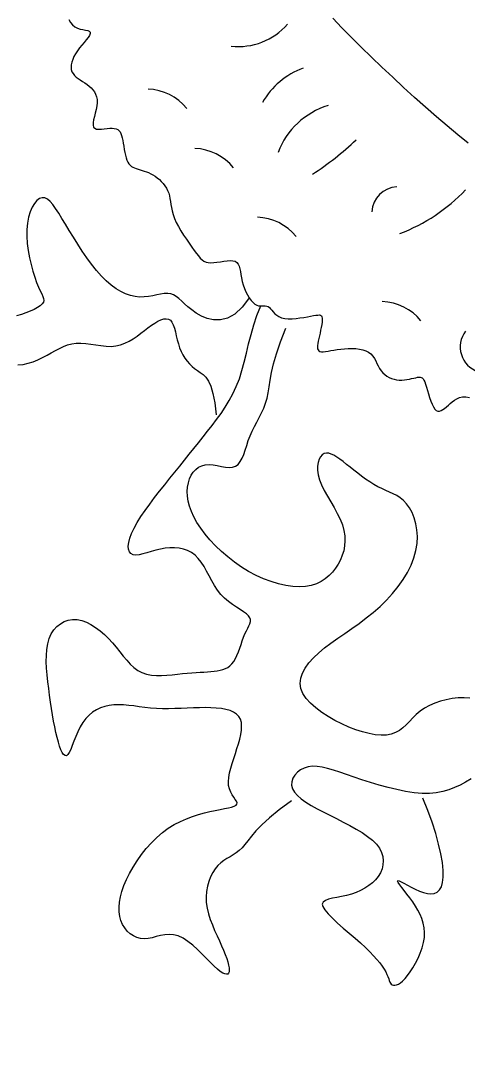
# Model space of a CAD drawing. Extents: x 2475 to 5335, y 627 to 2827.
# Drawn here: x 3400.5 to 3507.6, y 1701.1 to 1951.9 of the extents above; entities that cross this region are included whole.
import ezdxf

# ---------------------------------------------------------------- set-up
doc = ezdxf.new("R2010")
doc.units = 0
doc.header["$MEASUREMENT"] = 0
doc.layers.add('3', color=3, linetype='CONTINUOUS')
doc.layers.add('7', color=7, linetype='CONTINUOUS')

msp = doc.modelspace()

# ---------------------------------------------------------------- linework, layer by layer
at = {"layer": '3'}
for points in [[(3411.99, 1952.23), (3412.36, 1951.5), (3412.83, 1950.91), (3413.4, 1950.46), (3414.04, 1950.15), (3414.71, 1949.93), (3415.38, 1949.78), (3415.99, 1949.66), (3416.5, 1949.54), (3416.88, 1949.38), (3417.09, 1949.15), (3417.09, 1948.82), (3416.91, 1948.4), (3416.59, 1947.9), (3416.15, 1947.34), (3415.64, 1946.73), (3415.1, 1946.08), (3414.55, 1945.4), (3414.03, 1944.71), (3413.58, 1944.01), (3413.21, 1943.33), (3412.91, 1942.65), (3412.69, 1942), (3412.56, 1941.37), (3412.52, 1940.78), (3412.58, 1940.22), (3412.74, 1939.71), (3412.99, 1939.25), (3413.34, 1938.83), (3413.76, 1938.44), (3414.23, 1938.08), (3414.74, 1937.73), (3415.28, 1937.38), (3415.82, 1937.02), (3416.35, 1936.65), (3416.86, 1936.26), (3417.32, 1935.83), (3417.75, 1935.37), (3418.11, 1934.86), (3418.4, 1934.31), (3418.62, 1933.7), (3418.74, 1933.03), (3418.76, 1932.3), (3418.67, 1931.51), (3418.51, 1930.68), (3418.31, 1929.83), (3418.1, 1929.01), (3417.92, 1928.23), (3417.81, 1927.53), (3417.8, 1926.93), (3417.92, 1926.47), (3418.21, 1926.17), (3418.64, 1926), (3419.18, 1925.94), (3419.8, 1925.95), (3420.46, 1926.02), (3421.13, 1926.1), (3421.78, 1926.17), (3422.37, 1926.2), (3422.88, 1926.16), (3423.32, 1926.06), (3423.69, 1925.88), (3423.99, 1925.63), (3424.25, 1925.31), (3424.46, 1924.91), (3424.63, 1924.43), (3424.78, 1923.88), (3424.91, 1923.26), (3425.03, 1922.58), (3425.15, 1921.86), (3425.27, 1921.13), (3425.39, 1920.41), (3425.53, 1919.72), (3425.7, 1919.08), (3425.89, 1918.52), (3426.12, 1918.04), (3426.38, 1917.65), (3426.67, 1917.33), (3426.99, 1917.07), (3427.34, 1916.86), (3427.73, 1916.68), (3428.14, 1916.53), (3428.58, 1916.39), (3429.04, 1916.25), (3429.53, 1916.1), (3430.03, 1915.94), (3430.55, 1915.76), (3431.07, 1915.56), (3431.6, 1915.32), (3432.13, 1915.04), (3432.65, 1914.72), (3433.17, 1914.35), (3433.67, 1913.93), (3434.14, 1913.46), (3434.59, 1912.96), (3434.99, 1912.43), (3435.35, 1911.86), (3435.65, 1911.26), (3435.9, 1910.65), (3436.07, 1910.01), (3436.2, 1909.36), (3436.31, 1908.67), (3436.42, 1907.95), (3436.54, 1907.2), (3436.72, 1906.39), (3436.96, 1905.54), (3437.29, 1904.63), (3437.72, 1903.67), (3438.25, 1902.67), (3438.84, 1901.64), (3439.47, 1900.62), (3440.13, 1899.62), (3440.79, 1898.66), (3441.42, 1897.76), (3442.01, 1896.95), (3442.53, 1896.24), (3443.01, 1895.63), (3443.46, 1895.12), (3443.9, 1894.71), (3444.35, 1894.39), (3444.84, 1894.17), (3445.38, 1894.03), (3445.99, 1893.99), (3446.7, 1894.03), (3447.47, 1894.13), (3448.27, 1894.25), (3449.09, 1894.38), (3449.88, 1894.49), (3450.62, 1894.54), (3451.28, 1894.5), (3451.83, 1894.36), (3452.25, 1894.09), (3452.56, 1893.69), (3452.78, 1893.18), (3452.94, 1892.58), (3453.07, 1891.9), (3453.18, 1891.16), (3453.32, 1890.37), (3453.5, 1889.55), (3453.74, 1888.71), (3454.04, 1887.88), (3454.39, 1887.06), (3454.78, 1886.3), (3455.2, 1885.6), (3455.65, 1884.98), (3456.1, 1884.47), (3456.55, 1884.09), (3457, 1883.84), (3457.44, 1883.72), (3457.86, 1883.67), (3458.27, 1883.67), (3458.66, 1883.69), (3459.03, 1883.7), (3459.38, 1883.66), (3459.7, 1883.53), (3460.01, 1883.31), (3460.3, 1883), (3460.61, 1882.63), (3460.94, 1882.23), (3461.33, 1881.82), (3461.78, 1881.44), (3462.31, 1881.11), (3462.95, 1880.85), (3463.7, 1880.69), (3464.54, 1880.62), (3465.45, 1880.62), (3466.39, 1880.69), (3467.33, 1880.79), (3468.25, 1880.93), (3469.11, 1881.07), (3469.89, 1881.22), (3470.57, 1881.35), (3471.14, 1881.45), (3471.6, 1881.5), (3471.98, 1881.51), (3472.27, 1881.45), (3472.47, 1881.31), (3472.61, 1881.08), (3472.67, 1880.76), (3472.68, 1880.32), (3472.63, 1879.8), (3472.55, 1879.2), (3472.43, 1878.55), (3472.29, 1877.87), (3472.14, 1877.18), (3471.99, 1876.5), (3471.84, 1875.85), (3471.71, 1875.25), (3471.61, 1874.71), (3471.55, 1874.23), (3471.53, 1873.8), (3471.57, 1873.45), (3471.67, 1873.16), (3471.85, 1872.94), (3472.12, 1872.8), (3472.48, 1872.73), (3472.93, 1872.73), (3473.46, 1872.78), (3474.06, 1872.87), (3474.74, 1872.98), (3475.48, 1873.11), (3476.27, 1873.24), (3477.12, 1873.35), (3478.01, 1873.44), (3478.92, 1873.5), (3479.83, 1873.51), (3480.73, 1873.47), (3481.6, 1873.37), (3482.41, 1873.2), (3483.15, 1872.95), (3483.79, 1872.61), (3484.33, 1872.19), (3484.77, 1871.68), (3485.15, 1871.13), (3485.48, 1870.53), (3485.78, 1869.92), (3486.08, 1869.31), (3486.4, 1868.72), (3486.75, 1868.17), (3487.17, 1867.68), (3487.63, 1867.25), (3488.14, 1866.88), (3488.69, 1866.57), (3489.27, 1866.33), (3489.87, 1866.14), (3490.48, 1866.01), (3491.11, 1865.95), (3491.73, 1865.94), (3492.35, 1865.99), (3492.95, 1866.07), (3493.53, 1866.17), (3494.08, 1866.29), (3494.59, 1866.41), (3495.05, 1866.51), (3495.46, 1866.6), (3495.82, 1866.65), (3496.12, 1866.65), (3496.38, 1866.59), (3496.61, 1866.46), (3496.82, 1866.24), (3497.01, 1865.92), (3497.21, 1865.49), (3497.41, 1864.93), (3497.63, 1864.24), (3497.86, 1863.46), (3498.11, 1862.62), (3498.38, 1861.76), (3498.67, 1860.93), (3498.97, 1860.17), (3499.29, 1859.51), (3499.63, 1859.01), (3499.99, 1858.68), (3500.36, 1858.53), (3500.75, 1858.52), (3501.15, 1858.64), (3501.56, 1858.86), (3501.99, 1859.16), (3502.43, 1859.53), (3502.87, 1859.93), (3503.33, 1860.36), (3503.81, 1860.77), (3504.33, 1861.15), (3504.9, 1861.48), (3505.53, 1861.74), (3506.25, 1861.89), (3507.05, 1861.91), (3507.97, 1861.79)], [(3507.62, 1922.6), (3505.11, 1924.62), (3502.58, 1926.73), (3500, 1928.93), (3497.4, 1931.22), (3494.77, 1933.57), (3492.15, 1935.95), (3489.54, 1938.37), (3486.98, 1940.79), (3484.46, 1943.2), (3482.01, 1945.58), (3479.65, 1947.91), (3477.38, 1950.23), (3475.21, 1952.55)], [(3455.28, 1885.7), (3453.51, 1883.35), (3451.73, 1881.74), (3449.98, 1880.77), (3448.28, 1880.34), (3446.65, 1880.35), (3445.13, 1880.69), (3443.73, 1881.26), (3442.5, 1881.97), (3441.43, 1882.71), (3440.52, 1883.45), (3439.72, 1884.17), (3439.02, 1884.84), (3438.36, 1885.45), (3437.73, 1885.96), (3437.09, 1886.35), (3436.41, 1886.59), (3435.67, 1886.68), (3434.85, 1886.64), (3433.98, 1886.51), (3433.05, 1886.33), (3432.08, 1886.13), (3431.06, 1885.95), (3430.01, 1885.83), (3428.94, 1885.81), (3427.84, 1885.92), (3426.72, 1886.17), (3425.59, 1886.57), (3424.44, 1887.11), (3423.29, 1887.8), (3422.12, 1888.65), (3420.95, 1889.66), (3419.78, 1890.83), (3418.61, 1892.16), (3417.45, 1893.63), (3416.31, 1895.19), (3415.19, 1896.81), (3414.11, 1898.46), (3413.08, 1900.1), (3412.1, 1901.69), (3411.19, 1903.21), (3410.34, 1904.61), (3409.56, 1905.88), (3408.83, 1906.99), (3408.15, 1907.93), (3407.49, 1908.68), (3406.86, 1909.21), (3406.23, 1909.51), (3405.61, 1909.56), (3404.98, 1909.35), (3404.36, 1908.88), (3403.77, 1908.18), (3403.22, 1907.28), (3402.75, 1906.18), (3402.36, 1904.92), (3402.08, 1903.51), (3401.92, 1901.98), (3401.91, 1900.35), (3402.02, 1898.65), (3402.24, 1896.92), (3402.55, 1895.21), (3402.93, 1893.55), (3403.35, 1891.98), (3403.81, 1890.54), (3404.27, 1889.27), (3404.72, 1888.2), (3405.14, 1887.31), (3405.5, 1886.57), (3405.77, 1885.95), (3405.95, 1885.43), (3405.99, 1884.97), (3405.89, 1884.55), (3405.61, 1884.14), (3405.14, 1883.71), (3404.49, 1883.28), (3403.69, 1882.84), (3402.76, 1882.41), (3401.73, 1882.01), (3400.62, 1881.63), (3399.45, 1881.3)], [(3465.32, 1765.28), (3462.39, 1763.14), (3460.05, 1761.24), (3458.22, 1759.57), (3456.81, 1758.1), (3455.72, 1756.82), (3454.87, 1755.73), (3454.16, 1754.8), (3453.49, 1754.02), (3452.8, 1753.37), (3452.08, 1752.82), (3451.34, 1752.34), (3450.59, 1751.9), (3449.84, 1751.45), (3449.1, 1750.97), (3448.38, 1750.43), (3447.69, 1749.78), (3447.04, 1749), (3446.45, 1748.1), (3445.93, 1747.1), (3445.5, 1746), (3445.16, 1744.82), (3444.94, 1743.58), (3444.85, 1742.29), (3444.9, 1740.97), (3445.1, 1739.62), (3445.43, 1738.27), (3445.86, 1736.91), (3446.36, 1735.58), (3446.91, 1734.26), (3447.49, 1732.99), (3448.05, 1731.76), (3448.58, 1730.6), (3449.05, 1729.51), (3449.46, 1728.49), (3449.79, 1727.57), (3450.06, 1726.72), (3450.25, 1725.98), (3450.37, 1725.33), (3450.41, 1724.79), (3450.37, 1724.36), (3450.24, 1724.04), (3450.03, 1723.84), (3449.73, 1723.78), (3449.33, 1723.85), (3448.85, 1724.07), (3448.26, 1724.45), (3447.58, 1724.99), (3446.79, 1725.69), (3445.91, 1726.57), (3444.93, 1727.56), (3443.89, 1728.62), (3442.79, 1729.69), (3441.65, 1730.72), (3440.5, 1731.64), (3439.34, 1732.4), (3438.2, 1732.94), (3437.08, 1733.23), (3436, 1733.31), (3434.94, 1733.22), (3433.92, 1733.02), (3432.91, 1732.78), (3431.94, 1732.53), (3430.98, 1732.35), (3430.05, 1732.27), (3429.14, 1732.35), (3428.27, 1732.59), (3427.44, 1732.97), (3426.68, 1733.48), (3425.98, 1734.12), (3425.37, 1734.86), (3424.87, 1735.7), (3424.47, 1736.62), (3424.2, 1737.62), (3424.05, 1738.69), (3424.03, 1739.82), (3424.14, 1741.02), (3424.37, 1742.29), (3424.72, 1743.61), (3425.2, 1745), (3425.81, 1746.43), (3426.54, 1747.92), (3427.39, 1749.43), (3428.34, 1750.95), (3429.4, 1752.44), (3430.54, 1753.89), (3431.76, 1755.26), (3433.05, 1756.54), (3434.4, 1757.69), (3435.81, 1758.71), (3437.25, 1759.59), (3438.71, 1760.35), (3440.18, 1761), (3441.64, 1761.55), (3443.07, 1762.01), (3444.46, 1762.39), (3445.79, 1762.71), (3447.05, 1762.98), (3448.21, 1763.21), (3449.27, 1763.41), (3450.2, 1763.6), (3450.98, 1763.79), (3451.6, 1764), (3452.03, 1764.23), (3452.26, 1764.5), (3452.29, 1764.82), (3452.14, 1765.19), (3451.86, 1765.63), (3451.51, 1766.14), (3451.13, 1766.72), (3450.76, 1767.38), (3450.45, 1768.12), (3450.25, 1768.96), (3450.2, 1769.88), (3450.29, 1770.88), (3450.48, 1771.95), (3450.76, 1773.07), (3451.1, 1774.22), (3451.48, 1775.4), (3451.87, 1776.59), (3452.26, 1777.77), (3452.62, 1778.92), (3452.93, 1780.05), (3453.17, 1781.13), (3453.32, 1782.16), (3453.37, 1783.11), (3453.3, 1783.99), (3453.08, 1784.78), (3452.71, 1785.46), (3452.16, 1786.03), (3451.45, 1786.5), (3450.6, 1786.86), (3449.61, 1787.15), (3448.51, 1787.35), (3447.31, 1787.48), (3446.03, 1787.56), (3444.67, 1787.58), (3443.27, 1787.56), (3441.82, 1787.51), (3440.35, 1787.45), (3438.86, 1787.38), (3437.36, 1787.33), (3435.87, 1787.3), (3434.4, 1787.3), (3432.95, 1787.35), (3431.55, 1787.47), (3430.19, 1787.62), (3428.87, 1787.79), (3427.58, 1787.97), (3426.33, 1788.12), (3425.12, 1788.23), (3423.94, 1788.28), (3422.8, 1788.25), (3421.68, 1788.11), (3420.61, 1787.87), (3419.58, 1787.51), (3418.6, 1787.05), (3417.67, 1786.47), (3416.82, 1785.77), (3416.03, 1784.95), (3415.32, 1784.01), (3414.69, 1782.95), (3414.13, 1781.82), (3413.64, 1780.66), (3413.2, 1779.54), (3412.8, 1778.49), (3412.43, 1777.57), (3412.08, 1776.82), (3411.75, 1776.32), (3411.41, 1776.08), (3411.08, 1776.1), (3410.75, 1776.36), (3410.42, 1776.83), (3410.1, 1777.5), (3409.78, 1778.34), (3409.48, 1779.33), (3409.18, 1780.44), (3408.89, 1781.66), (3408.61, 1782.98), (3408.35, 1784.37), (3408.09, 1785.84), (3407.85, 1787.36), (3407.61, 1788.92), (3407.38, 1790.53), (3407.17, 1792.15), (3406.97, 1793.78), (3406.8, 1795.41), (3406.67, 1797.01), (3406.6, 1798.57), (3406.61, 1800.08), (3406.71, 1801.51), (3406.93, 1802.85), (3407.28, 1804.08), (3407.77, 1805.19), (3408.39, 1806.16), (3409.13, 1806.99), (3409.96, 1807.66), (3410.88, 1808.18), (3411.86, 1808.52), (3412.9, 1808.68), (3413.98, 1808.65), (3415.08, 1808.43), (3416.18, 1808.03), (3417.29, 1807.48), (3418.39, 1806.78), (3419.46, 1805.98), (3420.51, 1805.08), (3421.51, 1804.1), (3422.46, 1803.08), (3423.35, 1802.02), (3424.2, 1800.96), (3425.03, 1799.92), (3425.85, 1798.92), (3426.69, 1798), (3427.56, 1797.18), (3428.49, 1796.49), (3429.49, 1795.94), (3430.58, 1795.57), (3431.75, 1795.34), (3432.97, 1795.24), (3434.22, 1795.24), (3435.49, 1795.32), (3436.76, 1795.44), (3438, 1795.58), (3439.2, 1795.72), (3440.35, 1795.83), (3441.43, 1795.91), (3442.45, 1795.98), (3443.42, 1796.04), (3444.33, 1796.09), (3445.2, 1796.14), (3446.02, 1796.2), (3446.79, 1796.28), (3447.53, 1796.37), (3448.22, 1796.5), (3448.87, 1796.67), (3449.47, 1796.9), (3450.04, 1797.2), (3450.56, 1797.58), (3451.04, 1798.05), (3451.48, 1798.62), (3451.88, 1799.3), (3452.25, 1800.07), (3452.58, 1800.9), (3452.91, 1801.78), (3453.22, 1802.67), (3453.52, 1803.56), (3453.84, 1804.41), (3454.16, 1805.2), (3454.5, 1805.91), (3454.83, 1806.55), (3455.13, 1807.13), (3455.36, 1807.66), (3455.5, 1808.16), (3455.51, 1808.63), (3455.37, 1809.09), (3455.05, 1809.54), (3454.54, 1810.01), (3453.85, 1810.5), (3453.03, 1811.03), (3452.12, 1811.61), (3451.16, 1812.25), (3450.19, 1812.96), (3449.24, 1813.77), (3448.36, 1814.67), (3447.57, 1815.69), (3446.86, 1816.78), (3446.21, 1817.93), (3445.59, 1819.09), (3444.99, 1820.24), (3444.37, 1821.34), (3443.71, 1822.36), (3443, 1823.26), (3442.21, 1824.02), (3441.34, 1824.65), (3440.4, 1825.13), (3439.41, 1825.49), (3438.38, 1825.72), (3437.3, 1825.83), (3436.2, 1825.83), (3435.07, 1825.71), (3433.94, 1825.5), (3432.82, 1825.22), (3431.73, 1824.9), (3430.68, 1824.6), (3429.7, 1824.33), (3428.81, 1824.14), (3428.03, 1824.07), (3427.37, 1824.15), (3426.86, 1824.41), (3426.5, 1824.85), (3426.29, 1825.45), (3426.23, 1826.2), (3426.33, 1827.09), (3426.59, 1828.12), (3427.01, 1829.26), (3427.6, 1830.51), (3428.35, 1831.85), (3429.24, 1833.26), (3430.25, 1834.74), (3431.35, 1836.26), (3432.52, 1837.81), (3433.73, 1839.37), (3434.97, 1840.91), (3436.19, 1842.44), (3437.39, 1843.92), (3438.56, 1845.37), (3439.71, 1846.8), (3440.84, 1848.19), (3441.95, 1849.58), (3443.05, 1850.95), (3444.14, 1852.32), (3445.23, 1853.7), (3446.32, 1855.09), (3447.39, 1856.5), (3448.44, 1857.95), (3449.45, 1859.45), (3450.4, 1861.02), (3451.29, 1862.66), (3452.1, 1864.4), (3452.82, 1866.24), (3453.44, 1868.2), (3454, 1870.26), (3454.52, 1872.41), (3455.05, 1874.61), (3455.62, 1876.86), (3456.27, 1879.14), (3457.04, 1881.42), (3457.96, 1883.69)], [(3399.79, 1869.56), (3401.02, 1869.69), (3402.24, 1869.95), (3403.44, 1870.33), (3404.6, 1870.79), (3405.72, 1871.32), (3406.78, 1871.87), (3407.79, 1872.44), (3408.77, 1872.99), (3409.74, 1873.51), (3410.7, 1873.96), (3411.68, 1874.34), (3412.7, 1874.62), (3413.76, 1874.77), (3414.87, 1874.79), (3416.04, 1874.7), (3417.24, 1874.54), (3418.46, 1874.36), (3419.68, 1874.18), (3420.9, 1874.05), (3422.09, 1874.01), (3423.24, 1874.11), (3424.35, 1874.35), (3425.4, 1874.74), (3426.42, 1875.24), (3427.39, 1875.82), (3428.32, 1876.46), (3429.22, 1877.13), (3430.1, 1877.8), (3430.94, 1878.45), (3431.77, 1879.05), (3432.57, 1879.58), (3433.33, 1880.02), (3434.04, 1880.35), (3434.71, 1880.56), (3435.31, 1880.62), (3435.84, 1880.52), (3436.3, 1880.24), (3436.68, 1879.77), (3437, 1879.13), (3437.26, 1878.36), (3437.5, 1877.49), (3437.73, 1876.55), (3437.97, 1875.58), (3438.23, 1874.6), (3438.53, 1873.66), (3438.9, 1872.77), (3439.32, 1871.94), (3439.8, 1871.18), (3440.32, 1870.47), (3440.88, 1869.82), (3441.49, 1869.22), (3442.12, 1868.68), (3442.78, 1868.2), (3443.45, 1867.74), (3444.13, 1867.25), (3444.8, 1866.6), (3445.43, 1865.7), (3446, 1864.45), (3446.51, 1862.75), (3446.93, 1860.5), (3447.24, 1857.6)], [(3508.03, 1789.82), (3506.62, 1789.92), (3505.19, 1789.89), (3503.76, 1789.74), (3502.34, 1789.47), (3500.96, 1789.1), (3499.63, 1788.62), (3498.36, 1788.05), (3497.19, 1787.41), (3496.13, 1786.69), (3495.18, 1785.91), (3494.33, 1785.1), (3493.53, 1784.28), (3492.75, 1783.49), (3491.97, 1782.76), (3491.14, 1782.12), (3490.23, 1781.6), (3489.21, 1781.22), (3488.05, 1781.02), (3486.76, 1780.98), (3485.37, 1781.1), (3483.88, 1781.36), (3482.32, 1781.76), (3480.7, 1782.29), (3479.05, 1782.93), (3477.38, 1783.68), (3475.71, 1784.52), (3474.08, 1785.44), (3472.54, 1786.43), (3471.13, 1787.49), (3469.88, 1788.61), (3468.84, 1789.76), (3468.05, 1790.94), (3467.55, 1792.15), (3467.38, 1793.37), (3467.52, 1794.59), (3467.93, 1795.82), (3468.6, 1797.04), (3469.49, 1798.26), (3470.58, 1799.47), (3471.84, 1800.67), (3473.25, 1801.85), (3474.77, 1803.01), (3476.37, 1804.17), (3478.05, 1805.33), (3479.76, 1806.52), (3481.49, 1807.74), (3483.21, 1809.02), (3484.9, 1810.36), (3486.53, 1811.77), (3488.08, 1813.28), (3489.52, 1814.87), (3490.85, 1816.52), (3492.04, 1818.21), (3493.08, 1819.94), (3493.95, 1821.68), (3494.64, 1823.43), (3495.12, 1825.15), (3495.39, 1826.85), (3495.47, 1828.5), (3495.36, 1830.07), (3495.1, 1831.57), (3494.7, 1832.95), (3494.18, 1834.22), (3493.57, 1835.34), (3492.89, 1836.31), (3492.16, 1837.1), (3491.37, 1837.75), (3490.55, 1838.29), (3489.68, 1838.74), (3488.79, 1839.15), (3487.87, 1839.55), (3486.93, 1839.97), (3485.97, 1840.43), (3485, 1840.97), (3484.03, 1841.58), (3483.07, 1842.24), (3482.11, 1842.94), (3481.16, 1843.66), (3480.24, 1844.38), (3479.35, 1845.1), (3478.49, 1845.78), (3477.68, 1846.43), (3476.9, 1847.01), (3476.17, 1847.53), (3475.48, 1847.94), (3474.83, 1848.25), (3474.22, 1848.43), (3473.66, 1848.47), (3473.14, 1848.35), (3472.66, 1848.05), (3472.24, 1847.59), (3471.9, 1846.98), (3471.66, 1846.23), (3471.53, 1845.35), (3471.53, 1844.36), (3471.69, 1843.28), (3472.02, 1842.1), (3472.52, 1840.86), (3473.17, 1839.55), (3473.92, 1838.2), (3474.71, 1836.82), (3475.51, 1835.43), (3476.27, 1834.03), (3476.95, 1832.64), (3477.49, 1831.29), (3477.86, 1829.97), (3478.07, 1828.7), (3478.12, 1827.46), (3478.03, 1826.27), (3477.81, 1825.12), (3477.47, 1824.01), (3477.03, 1822.95), (3476.48, 1821.92), (3475.86, 1820.94), (3475.14, 1820.02), (3474.33, 1819.17), (3473.41, 1818.41), (3472.4, 1817.75), (3471.27, 1817.22), (3470.03, 1816.82), (3468.67, 1816.57), (3467.19, 1816.48), (3465.6, 1816.56), (3463.93, 1816.8), (3462.2, 1817.18), (3460.42, 1817.71), (3458.63, 1818.39), (3456.83, 1819.2), (3455.05, 1820.14), (3453.32, 1821.2), (3451.64, 1822.37), (3450.03, 1823.62), (3448.51, 1824.95), (3447.09, 1826.31), (3445.78, 1827.71), (3444.6, 1829.11), (3443.56, 1830.51), (3442.67, 1831.87), (3441.94, 1833.2), (3441.35, 1834.49), (3440.91, 1835.75), (3440.6, 1836.96), (3440.42, 1838.13), (3440.36, 1839.25), (3440.43, 1840.32), (3440.61, 1841.34), (3440.91, 1842.28), (3441.3, 1843.15), (3441.8, 1843.92), (3442.39, 1844.57), (3443.07, 1845.09), (3443.83, 1845.46), (3444.67, 1845.67), (3445.58, 1845.72), (3446.54, 1845.63), (3447.53, 1845.48), (3448.51, 1845.3), (3449.47, 1845.14), (3450.37, 1845.06), (3451.2, 1845.11), (3451.93, 1845.34), (3452.54, 1845.78), (3453.05, 1846.42), (3453.48, 1847.23), (3453.87, 1848.17), (3454.23, 1849.2), (3454.58, 1850.31), (3454.96, 1851.45), (3455.39, 1852.58), (3455.88, 1853.7), (3456.43, 1854.8), (3457, 1855.88), (3457.57, 1856.98), (3458.13, 1858.08), (3458.65, 1859.22), (3459.1, 1860.39), (3459.46, 1861.62), (3459.73, 1862.91), (3459.96, 1864.32), (3460.2, 1865.91), (3460.53, 1867.72), (3461.01, 1869.82), (3461.7, 1872.25), (3462.67, 1875.07), (3463.98, 1878.34)], [(3508.3, 1770.52), (3507, 1769.75), (3505.69, 1769.05), (3504.36, 1768.43), (3502.98, 1767.91), (3501.53, 1767.5), (3499.99, 1767.21), (3498.35, 1767.06), (3496.58, 1767.06), (3494.67, 1767.22), (3492.65, 1767.53), (3490.56, 1767.95), (3488.43, 1768.47), (3486.3, 1769.05), (3484.21, 1769.68), (3482.19, 1770.33), (3480.28, 1770.96), (3478.51, 1771.57), (3476.87, 1772.13), (3475.37, 1772.62), (3473.97, 1773.03), (3472.68, 1773.33), (3471.49, 1773.5), (3470.38, 1773.54), (3469.34, 1773.42), (3468.37, 1773.12), (3467.49, 1772.68), (3466.73, 1772.1), (3466.1, 1771.42), (3465.65, 1770.67), (3465.39, 1769.86), (3465.34, 1769.02), (3465.55, 1768.18), (3466.01, 1767.35), (3466.72, 1766.54), (3467.65, 1765.74), (3468.75, 1764.96), (3470.02, 1764.17), (3471.42, 1763.39), (3472.91, 1762.61), (3474.48, 1761.82), (3476.08, 1761.02), (3477.69, 1760.21), (3479.28, 1759.38), (3480.81, 1758.53), (3482.24, 1757.66), (3483.55, 1756.77), (3484.69, 1755.85), (3485.64, 1754.91), (3486.36, 1753.93), (3486.87, 1752.94), (3487.17, 1751.93), (3487.28, 1750.93), (3487.22, 1749.95), (3486.99, 1749), (3486.6, 1748.08), (3486.08, 1747.21), (3485.44, 1746.41), (3484.68, 1745.67), (3483.82, 1744.99), (3482.87, 1744.38), (3481.86, 1743.84), (3480.78, 1743.37), (3479.65, 1742.97), (3478.49, 1742.64), (3477.32, 1742.38), (3476.18, 1742.16), (3475.11, 1741.95), (3474.18, 1741.72), (3473.43, 1741.44), (3472.92, 1741.07), (3472.69, 1740.59), (3472.8, 1739.97), (3473.28, 1739.17), (3474.07, 1738.23), (3475.12, 1737.17), (3476.36, 1736.04), (3477.72, 1734.84), (3479.13, 1733.63), (3480.52, 1732.43), (3481.84, 1731.27), (3483.03, 1730.18), (3484.07, 1729.15), (3484.98, 1728.2), (3485.78, 1727.31), (3486.45, 1726.48), (3487.02, 1725.72), (3487.49, 1725.01), (3487.87, 1724.36), (3488.17, 1723.75), (3488.4, 1723.21), (3488.58, 1722.72), (3488.73, 1722.29), (3488.88, 1721.93), (3489.03, 1721.63), (3489.21, 1721.39), (3489.43, 1721.23), (3489.71, 1721.15), (3490.05, 1721.14), (3490.45, 1721.23), (3490.9, 1721.43), (3491.39, 1721.74), (3491.93, 1722.17), (3492.5, 1722.75), (3493.12, 1723.46), (3493.75, 1724.33), (3494.4, 1725.33), (3495.03, 1726.43), (3495.63, 1727.62), (3496.16, 1728.85), (3496.6, 1730.11), (3496.93, 1731.37), (3497.13, 1732.61), (3497.18, 1733.79), (3497.09, 1734.93), (3496.87, 1736.03), (3496.53, 1737.09), (3496.1, 1738.12), (3495.58, 1739.13), (3494.99, 1740.11), (3494.34, 1741.08), (3493.66, 1742.03), (3492.97, 1742.95), (3492.31, 1743.8), (3491.72, 1744.57), (3491.23, 1745.21), (3490.89, 1745.72), (3490.72, 1746.06), (3490.77, 1746.21), (3491.06, 1746.15), (3491.56, 1745.91), (3492.23, 1745.55), (3493.05, 1745.09), (3493.96, 1744.6), (3494.93, 1744.11), (3495.93, 1743.66), (3496.91, 1743.31), (3497.84, 1743.09), (3498.71, 1743.02), (3499.5, 1743.14), (3500.18, 1743.44), (3500.76, 1743.97), (3501.2, 1744.73), (3501.51, 1745.75), (3501.65, 1747.05), (3501.63, 1748.63), (3501.44, 1750.49), (3501.07, 1752.6), (3500.54, 1754.93), (3499.85, 1757.45), (3498.99, 1760.15), (3497.98, 1762.99), (3496.8, 1765.95)]]:
    msp.add_lwpolyline(points, dxfattribs=at)
for centre, radius, start, end in [((3452.55, 1961.46), 15.73, 263.9014, 318.5605), ((3474.74, 1922.86), 18.93, 110.5574, 149.8581), ((3430.44, 1922.95), 12.62, 39.2463, 87.6699), ((3479.6, 1913.72), 18.74, 107.173, 159.074), ((3429.17, 1978.41), 75.44, 303.0669, 313.1913), ((3441.66, 1908.75), 12.62, 39.2463, 87.6699), ((3490.9, 1905.84), 6.37, 93.334, 176.6078), ((3475.96, 1941.02), 42.86, 290.9443, 316.3823), ((3456.62, 1892.31), 12.62, 39.2463, 87.6699), ((3486.54, 1872.13), 12.62, 39.2463, 87.6699), ((3512, 1873.89), 6.28, 143.1327, 251.1053)]:
    msp.add_arc(centre, radius, start, end, dxfattribs=at)
at = {"layer": '7'}
for radius in [640, 600]:
    msp.add_circle((3904.88, 1987.44), radius, dxfattribs=at)

doc.saveas('drawing.dxf')
